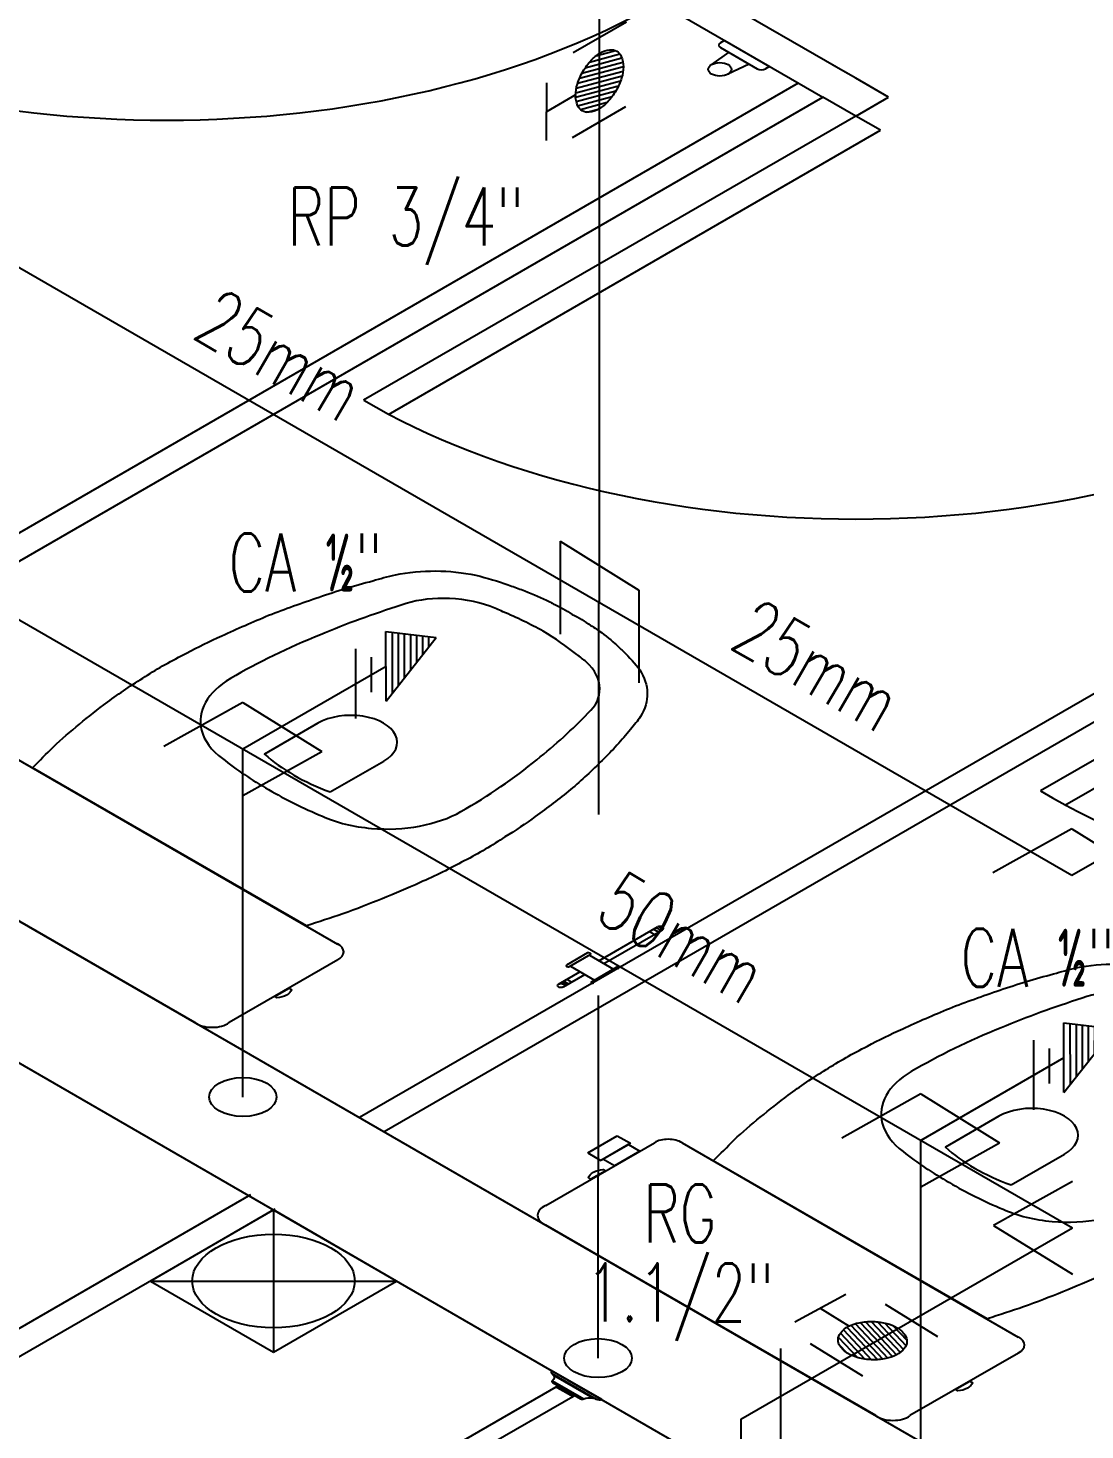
# Model space of a CAD drawing. Header units: millimetres. Extents: x 474.7 to 528.3, y 13.1 to 23.5.
# Drawn here: x 486.253 to 487.164, y 16.044 to 17.253 of the extents above; entities that cross this region are included whole.
import ezdxf

# ---------------------------------------------------------------- set-up
doc = ezdxf.new("R2010")
doc.units = ezdxf.units.MM
doc.header["$LTSCALE"] = 2.5
doc.linetypes.add('HIDDEN2', pattern=[0.1875, 0.125, -0.0625])
for name, color, linetype in [('AF-PVCH', 140, 'Continuous'), ('EIXO', 253, 'Continuous'), ('I-AGUA FRIA', 5, 'Continuous'), ('I-ARQ', 8, 'Continuous'), ('I-CONEXAO', 1, 'Continuous'), ('I-NORMO_INST', 4, 'Continuous')]:
    doc.layers.add(name, color=color, linetype=linetype)
doc.styles.add('25', font='ROMANS.SHX', dxfattribs={"width": 0.7, "height": 0.05})

# ---------------------------------------------------------------- blocks, each defined once
blk = doc.blocks.new('A$C79730085')
at = {"color": 8}
for p, q in [((-0.0072, 0.1603, 2.2483), (0.007, 0.1521, 2.2483)), ((-0.004, 0.1645, 2.2483), (0.0038, 0.16, 2.2483)), ((-0.0166, 0.1475, 2.2483), (0.0164, 0.1284, 2.2483)), ((-0.0135, 0.1518, 2.2483), (0.0133, 0.1363, 2.2483)), ((-0.0103, 0.156, 2.2483), (0.0101, 0.1442, 2.2483)), ((-0.0229, 0.139, 2.2483), (0.0227, 0.1127, 2.2483)), ((-0.0198, 0.1433, 2.2483), (0.0196, 0.1206, 2.2483))]:
    blk.add_line(p, q, dxfattribs=at)
at = {"layer": 'I-CONEXAO'}
for p, q in [((-0.0261, 0.1348, 2.2483), (-0.0001, 0.1698, 2.2483)), ((0.0259, 0.1048, 2.2483), (-0.0001, 0.1698, 2.2483)), ((0.0259, 0.1048, 2.2483), (-0.0261, 0.1348, 2.2483)), ((0.0128, 0.098), (-0.0132, 0.113)), ((0.0258, 0.0749), (-0.0262, 0.1049))]:
    blk.add_line(p, q, dxfattribs=at)
blk = doc.blocks.new('*U16')
blk.add_line((0.1234, 0.3712), (0, 0.3))
at = {"color": 8, "extrusion": (0, 0.816497, 0.57735)}
blk.add_circle((0, 0), 0.0291, dxfattribs=at)
at = {"layer": 'EIXO', "linetype": 'HIDDEN2'}
blk.add_line((0, 0, 2.2483), (0, 0.3, 2.2483), dxfattribs=at)
at = {"rotation": 300.0081952903947}
blk.add_blockref('A$C79730085', (0.0197, 0.3112, -2.2483), dxfattribs=at)
at = {"layer": 'I-NORMO_INST', "style": '25', "width": 0.7}
blk.add_text('CA ½"', height=0.05, dxfattribs=at).set_placement((0.0344, 0.4325, 2.2483))
blk = doc.blocks.new('*U23')
blk.add_line((0.1234, 0.3712), (0, 0.3))
at = {"color": 8, "extrusion": (0, 0.816497, 0.57735)}
blk.add_circle((0, 0), 0.0291, dxfattribs=at)
at = {"layer": 'EIXO', "linetype": 'HIDDEN2'}
blk.add_line((0, 0, 2.2483), (0, 0.3, 2.2483), dxfattribs=at)
at = {"rotation": 300.0081952903947}
blk.add_blockref('A$C79730085', (0.0197, 0.3112, -2.2483), dxfattribs=at)
at = {"layer": 'I-NORMO_INST', "style": '25', "width": 0.7}
blk.add_text('CA ½"', height=0.05, dxfattribs=at).set_placement((-0.0124, 0.4358, 2.2483))
blk = doc.blocks.new('*X9')
at = {"color": 0}
for p, q in [((6.7133, 15.0236), (6.7303, 15.0405)), ((6.714, 15.0296), (6.7214, 15.037)), ((6.7149, 15.0199), (6.7367, 15.0417)), ((6.7174, 15.0171), (6.7424, 15.042)), ((6.7204, 15.0147), (6.7475, 15.0418)), ((6.7238, 15.0128), (6.7521, 15.0412)), ((6.7275, 15.0113), (6.7565, 15.0402)), ((6.7317, 15.0102), (6.7604, 15.0388)), ((6.7363, 15.0094), (6.7639, 15.0371)), ((6.7412, 15.009), (6.7671, 15.0349)), ((6.7466, 15.0091), (6.7697, 15.0323)), ((6.7527, 15.0099), (6.7718, 15.029)), ((6.7602, 15.0121), (6.7724, 15.0243))]:
    blk.add_line(p, q, dxfattribs=at)
blk = doc.blocks.new('RG5')
at = {"layer": 'I-CONEXAO'}
for p, q in [((-0.0537, 0.0041), (-0.0078, 0.0306)), ((-0.0201, -0.0116), (-0.0458, -0.0264)), ((0.01, -0.0318), (0.0558, -0.0053)), ((-0.0242, -0.0389), (-0.0674, -0.014))]:
    blk.add_line(p, q, dxfattribs=at)
blk.add_lwpolyline([(-0.0297, 0, 0.161289), (-0.0278, -0.0057, 0.106183), (-0.021, -0.0117, 0.070456), (-0.0119, -0.0151, 0.056723), (0, -0.0165, 0.056723), (0.0119, -0.0151, 0.070456), (0.021, -0.0117, 0.106183), (0.0278, -0.0057, 0.161289), (0.0297, 0, 0.161289), (0.0278, 0.0057, 0.106183), (0.021, 0.0117, 0.070456), (0.0119, 0.0152, 0.056723), (0, 0.0165, 0.056723), (-0.0119, 0.0152, 0.070456), (-0.021, 0.0117, 0.106183), (-0.0278, 0.0057, 0.161289)], format="xyb", close=True, dxfattribs=at)
at = {"color": 8}
blk.add_blockref('*X9', (-6.7428, -15.0255), dxfattribs=at)

msp = doc.modelspace()

# ---------------------------------------------------------------- linework, layer by layer
at = {"color": 8, "extrusion": (0, 0.816497, 0.57735)}
msp.add_circle((-486.7441, -3.2673, 17.4155), 0.0291, dxfattribs=at)
at = {"layer": 'EIXO', "linetype": 'HIDDEN2'}
msp.add_line((486.7441, 16.1061, 9.6354), (486.7449, 16.7577, 11.639), dxfattribs=at)
at = {"layer": 'I-AGUA FRIA'}
for p, q in [((486.7453, 16.7575, 12.6007), (486.7452, 18.208, 12.6007)), ((485.2726, 17.6077, 14.849), (487.1525, 16.5224, 14.849)), ((485.2763, 17.3019, 14.849), (487.153, 16.2184, 14.849)), ((487.1525, 16.5224, 14.849), (487.2587, 16.5837, 14.849)), ((486.8673, 16.0535, 14.849), (487.153, 16.2184, 14.849)), ((486.8673, 16.0535, 14.849), (486.8673, 15.7654, 14.849))]:
    msp.add_line(p, q, dxfattribs=at)
at = {"layer": 'I-ARQ', "extrusion": (0, 0.816497, 0.57735)}
for p, q in [((486.9592, 17.2136, 7.5636), (486.8249, 17.2911, 7.4539)), ((486.7966, 17.2748, 7.477), (486.938, 17.1932, 7.5925)), ((486.8532, 17.2421, 7.5233), (486.8497, 17.2401, 7.5262)), ((486.8497, 17.236, 7.5319), (486.8814, 17.2177, 7.5578)), ((486.8532, 17.2421, 7.5233), (486.892, 17.2197, 7.5549)), ((486.8568, 17.2319, 7.5377), (486.842, 17.2213, 7.5527)), ((486.8745, 17.2217, 7.5522), (486.8561, 17.2131, 7.5643)), ((486.892, 17.2197, 7.5549), (486.8885, 17.2177, 7.5578)), ((486.9663, 17.2095, 7.5694), (486.9451, 17.2217, 7.5521)), ((486.9663, 17.2095, 7.5694), (486.9451, 17.2217, 7.5521)), ((485.9538, 16.6494, 8.3615), (486.9168, 17.2054, 7.5752)), ((486.9946, 17.1932, 7.5925), (486.9663, 17.2095, 7.5694)), ((485.975, 16.6372, 8.3788), (486.938, 17.1932, 7.5925)), ((486.9663, 17.1768, 7.6156), (486.938, 17.1932, 7.5925)), ((486.9663, 17.1768, 7.6156), (486.9946, 17.1932, 7.5925)), ((486.9663, 17.1768, 7.6156), (486.542, 16.9319, 7.962)), ((486.9875, 17.1646, 7.6329), (486.9663, 17.1768, 7.6156)), ((486.5633, 16.9196, 7.9793), (486.9875, 17.1646, 7.6329)), ((485.3824, 16.9809, 7.8927), (487.1325, 15.9705, 9.3217)), ((485.2763, 16.9196, 7.9793), (487.0264, 15.9092, 9.4083)), ((487.5002, 16.8686, 8.0515), (486.5385, 16.3134, 8.8367)), ((487.5214, 16.8564, 8.0688), (486.5597, 16.3011, 8.854)), ((487.5497, 16.84, 8.0919), (487.1254, 16.5951, 8.4383)), ((487.1466, 16.5828, 8.4556), (487.5709, 16.8278, 8.1092)), ((486.2296, 16.6305, 8.3882), (486.5195, 16.4631, 8.6249)), ((486.3966, 16.3953, 8.7209), (486.1121, 16.5596, 8.4885)), ((486.7448, 16.4487, 8.6454), (486.7954, 16.4778, 8.6042)), ((486.7491, 16.4462, 8.6489), (486.7996, 16.4754, 8.6076)), ((486.7925, 16.4713, 8.6134), (486.7883, 16.4737, 8.6099)), ((486.7961, 16.4733, 8.6105), (486.7919, 16.4758, 8.607)), ((486.7984, 16.4747, 8.6086), (486.7942, 16.4771, 8.6051)), ((486.8001, 16.4758, 8.6071), (486.796, 16.4781, 8.6037)), ((486.5197, 16.4494, 8.6444), (486.4261, 16.3953, 8.7209)), ((486.735, 16.4554, 8.6358), (486.7168, 16.4449, 8.6507)), ((486.7375, 16.454, 8.6379), (486.7193, 16.4434, 8.6528)), ((486.7366, 16.4534, 8.6386), (486.7574, 16.4414, 8.6556)), ((486.71, 16.4285, 8.6739), (486.7285, 16.4392, 8.6588)), ((486.7202, 16.444, 8.652), (486.741, 16.432, 8.669)), ((486.7598, 16.4428, 8.6537), (486.7386, 16.4306, 8.671)), ((486.717, 16.4277, 8.6751), (486.7127, 16.4301, 8.6716)), ((486.7142, 16.4261, 8.6773), (486.7327, 16.4368, 8.6622)), ((486.7185, 16.4285, 8.6739), (486.7142, 16.431, 8.6704)), ((486.7213, 16.4302, 8.6716), (486.7171, 16.4326, 8.6681)), ((486.699, 16.2377, 8.9437), (486.7927, 16.2918, 8.8672)), ((486.8165, 16.2917, 8.8674), (487.1064, 16.1243, 9.1041)), ((486.4444, 16.2468, 8.9309), (485.4814, 15.6908, 9.7172)), ((486.4656, 16.2345, 8.9482), (485.5026, 15.6786, 9.7345)), ((486.4643, 16.2338, 8.9493), (486.3582, 16.1725, 9.0359)), ((486.5703, 16.1725, 9.0359), (486.4643, 16.2338, 8.9493)), ((486.4643, 16.2338, 8.9493), (486.4643, 16.1113, 9.1225)), ((486.9835, 16.0565, 9.2001), (486.699, 16.2207, 8.9677)), ((486.3582, 16.1725, 9.0359), (486.4643, 16.1113, 9.1225)), ((486.3582, 16.1725, 9.0359), (486.5703, 16.1725, 9.0359)), ((486.4643, 16.1113, 9.1225), (486.5703, 16.1725, 9.0359)), ((487.1066, 16.1105, 9.1236), (487.013, 16.0565, 9.2001))]:
    msp.add_line(p, q, dxfattribs=at)
at = {"layer": 'I-ARQ', "linetype": 'ByBlock', "extrusion": (0, 0.816497, 0.57735)}
for p, q in [((486.7352, 16.2831, 8.8795), (486.7607, 16.2978, 8.8587)), ((486.7607, 16.2978, 8.8587), (486.772, 16.2913, 8.868)), ((486.7352, 16.2831, 8.8795), (486.7465, 16.2766, 8.8888)), ((486.772, 16.2913, 8.868), (486.7465, 16.2766, 8.8888))]:
    msp.add_line(p, q, dxfattribs=at)
at = {"layer": 'I-ARQ', "extrusion": (0, 0.816497, 0.57735), "elevation": 18.4217}
for points in [[(-486.2565, -2.7258, 0.003882), (-486.2745, -2.7573, -0.024258), (-486.3212, -2.8238, -0.02486), (-486.3537, -2.862, -0.033324), (-486.3894, -2.897, -0.02486), (-486.4198, -2.9231, -0.012268), (-486.4601, -2.9535, -0.015806), (-486.5036, -2.9807, -0.026699), (-486.5499, -3.0051, -0.021919), (-486.5694, -3.014, -0.174675), (-486.6387, -3.0133, -0.045452), (-486.6666, -2.9988, -0.022856), (-486.678, -2.9919, -0.041289), (-486.6997, -2.9759, -0.039166), (-486.704, -2.9721, -0.012899), (-486.7053, -2.9708, -0.04333), (-486.7218, -2.9549, -0.04333), (-486.7376, -2.9385, -0.052091), (-486.7427, -2.9328, -0.041289), (-486.7587, -2.9111, -0.022856), (-486.7656, -2.8998, -0.045452), (-486.7801, -2.8719, -0.174675), (-486.7808, -2.8026, -0.021919), (-486.772, -2.7831, -0.026699), (-486.7476, -2.7368, -0.015806), (-486.7204, -2.6933, -0.012268), (-486.69, -2.653, -0.02486), (-486.6638, -2.6226, -0.033324), (-486.6288, -2.5869, -0.02486), (-486.5906, -2.5544, -0.024258), (-486.5241, -2.5077, 0.003882), (-486.4927, -2.4897)], [(-486.5487, -2.6354, 0.234638), (-486.6259, -2.6604, 0.044666), (-486.6913, -2.7379, 0.031515), (-486.7354, -2.8076, 0.151063), (-486.7455, -2.844, 0.148094), (-486.7338, -2.8839, 0.031073), (-486.7257, -2.895, 0.035055), (-486.6967, -2.9298, 0.035055), (-486.6619, -2.9589, 0.031073), (-486.6507, -2.967, 0.148094), (-486.6108, -2.9786, 0.151063), (-486.5745, -2.9686, 0.031515), (-486.5047, -2.9245, 0.044666), (-486.4272, -2.8591, 0.234638), (-486.4022, -2.7819, 0.129345), (-486.4203, -2.7396, 0.041331), (-486.4601, -2.6933, 0.041331), (-486.5064, -2.6535, 0.129345)], [(-486.8434, -2.1389, 0.003882), (-486.8614, -2.1704, -0.024258), (-486.9081, -2.2369, -0.02486), (-486.9406, -2.2751, -0.033324), (-486.9763, -2.3101, -0.02486), (-487.0067, -2.3362, -0.012268), (-487.047, -2.3666, -0.015806), (-487.0905, -2.3939, -0.026699), (-487.1368, -2.4182, -0.021919), (-487.1563, -2.4271, -0.174675), (-487.2256, -2.4264, -0.045452), (-487.2535, -2.4119, -0.022856), (-487.2649, -2.405, -0.041289), (-487.2866, -2.389, -0.039166), (-487.2909, -2.3852, -0.012899), (-487.2922, -2.3839, -0.04333), (-487.3087, -2.368, -0.04333), (-487.3245, -2.3516, -0.052091), (-487.3296, -2.346, -0.041289), (-487.3456, -2.3242, -0.022856), (-487.3525, -2.3129, -0.045452), (-487.367, -2.285, -0.174675), (-487.3677, -2.2157, -0.021919), (-487.3589, -2.1962, -0.026699), (-487.3345, -2.1499, -0.015806), (-487.3073, -2.1064, -0.012268), (-487.2769, -2.0661, -0.02486), (-487.2507, -2.0357, -0.033324), (-487.2157, -2, -0.02486), (-487.1775, -1.9675, -0.024258), (-487.111, -1.9208, 0.003882), (-487.0796, -1.9028)], [(-487.1356, -2.0485, 0.234638), (-487.2128, -2.0735, 0.044666), (-487.2782, -2.151, 0.031515), (-487.3223, -2.2207, 0.151063), (-487.3323, -2.2571, 0.148094), (-487.3207, -2.297, 0.031073), (-487.3126, -2.3081, 0.035055), (-487.2836, -2.3429, 0.035055), (-487.2488, -2.372, 0.031073), (-487.2376, -2.3801, 0.148094), (-487.1977, -2.3917, 0.151063), (-487.1614, -2.3817, 0.031515), (-487.0916, -2.3376, 0.044666), (-487.0141, -2.2722, 0.234638), (-486.9891, -2.195, 0.129345), (-487.0072, -2.1527, 0.041331), (-487.047, -2.1064, 0.041331), (-487.0933, -2.0666, 0.129345)]]:
    msp.add_lwpolyline(points, format="xyb", close=True, dxfattribs=at)
at = {"layer": 'I-ARQ', "linetype": 'ByBlock', "extrusion": (0, 0.816497, 0.57735), "elevation": 18.4217}
for points in [[(-486.5132, -2.6898), (-486.5593, -2.7359, 1.002091), (-486.5026, -2.7923), (-486.4566, -2.7463, 0.054282), (-486.4818, -2.715, 0.054282), (-486.5132, -2.6898, -1.56536)], [(-487.1001, -2.1029), (-487.1462, -2.149, 1.002091), (-487.0895, -2.2054), (-487.0435, -2.1594, 0.054282), (-487.0687, -2.1281, 0.054282), (-487.1001, -2.1029, -1.56536)]]:
    msp.add_lwpolyline(points, format="xyb", dxfattribs=at)
for points in [[(-486.4651, -2.3843), (-486.4778, -2.397), (-486.4799, -2.395, -0.197763), (-486.4799, -2.3948, -0.161404), (-486.4756, -2.3864, -0.158802), (-486.4673, -2.3822, -0.197763), (-486.4671, -2.3823)], [(-486.736, -2.1134, -0.197763), (-486.7359, -2.1136, -0.15883), (-486.7401, -2.1219, -0.161377), (-486.7485, -2.1262, -0.197763), (-486.7487, -2.1261), (-486.7508, -2.1241), (-486.738, -2.1114)], [(-487.052, -1.7974), (-487.0647, -1.8101), (-487.0668, -1.8081, -0.197763), (-487.0668, -1.8079, -0.161404), (-487.0625, -1.7995, -0.158802), (-487.0542, -1.7953, -0.197763), (-487.054, -1.7954)]]:
    msp.add_lwpolyline(points, format="xyb", close=True, dxfattribs=at)
msp.add_lwpolyline([(-486.7483, -2.1414), (-486.7702, -2.1633), (-486.7801, -2.1534), (-486.7582, -2.1315)], close=True, dxfattribs=at)
at = {"layer": 'I-ARQ', "ltscale": 0.200747, "extrusion": (0, 0.816497, 0.57735), "elevation": 18.4217}
msp.add_lwpolyline([(-486.7426, -1.783, 0.164371), (-486.7474, -1.7824), (-486.7037, -1.8261, 0.164371), (-486.7042, -1.8213)], format="xyb", dxfattribs=at)
at = {"layer": 'I-ARQ', "extrusion": (0, 0.816497, 0.57735), "elevation": 18.4217}
msp.add_lwpolyline([(-486.7042, -1.8213), (-486.7426, -1.783), (-486.7395, -1.7844), (-486.7056, -1.8183)], close=True, dxfattribs=at)
for points in [[(-486.7056, -1.8183, -0.280777), (-486.7048, -1.8105)], [(-486.7048, -1.8105, 0.377188), (-486.7049, -1.8079), (-486.7291, -1.7837, 0.377188), (-486.7317, -1.7835)], [(-486.7317, -1.7835, -0.280777), (-486.7395, -1.7844)]]:
    msp.add_lwpolyline(points, format="xyb", dxfattribs=at)
for points in [[(-486.7097, -1.8031), (-486.628, -1.7213)], [(-486.7243, -1.7885), (-486.6426, -1.7067)]]:
    msp.add_lwpolyline(points, dxfattribs=at)
at = {"layer": 'I-ARQ', "ltscale": 0.352288, "extrusion": (0, 0.816497, 0.57735), "elevation": 18.4217}
msp.add_lwpolyline([(-486.7048, -1.8105), (-486.7317, -1.7835)], dxfattribs=at)
at = {"layer": 'I-ARQ', "ltscale": 0.025813, "extrusion": (0, 0.816497, 0.57735), "elevation": 18.4217}
msp.add_lwpolyline([(-486.7088, -1.8007), (-486.7068, -1.8002)], dxfattribs=at)
at = {"layer": 'I-ARQ', "ltscale": 0.242325, "extrusion": (0, 0.816497, 0.57735), "elevation": 18.4217}
msp.add_lwpolyline([(-486.7081, -1.8014), (-486.7227, -1.7868)], dxfattribs=at)
at = {"layer": 'I-ARQ', "ltscale": 0.029062, "extrusion": (0, 0.816497, 0.57735), "elevation": 18.4217}
for points in [[(-486.7104, -1.8023), (-486.7088, -1.8007)], [(-486.7236, -1.7892), (-486.722, -1.7875), (-486.7214, -1.7855)]]:
    msp.add_lwpolyline(points, dxfattribs=at)
at = {"layer": 'I-ARQ', "ltscale": 0.218093, "extrusion": (0, 0.816497, 0.57735), "elevation": 18.4217}
msp.add_lwpolyline([(-486.7088, -1.8007), (-486.7212, -1.7884)], dxfattribs=at)
at = {"layer": 'I-ARQ', "extrusion": (0, 0.816497, 0.57735)}
for centre, radius in [((-486.8491, -3.7688, 18.4217), 0.01), ((-486.7121, -2.4007, 18.4217), 0.003), ((-486.4643, -1.9595, 18.4217), 0.07)]:
    msp.add_circle(centre, radius, dxfattribs=at)
for centre, radius, start, end in [((-486.3723, -4.2929, 18.4217), 0.6, 45, 135), ((-486.8532, -3.8049, 18.4217), 0.005, 315, 45), ((-486.8849, -3.7732, 18.4217), 0.005, 45, 135), ((-486.9663, -3.693, 18.4217), 0.5958, 44.5965, 135.4035), ((-487.5497, -3.1038, 18.4217), 0.5917, 44.1906, 135.8094), ((-486.7975, -2.4861, 18.4217), 0.003, 135, 315), ((-486.5084, -2.4508, 18.4217), 0.0164, 133.7026, 227.174), ((-486.736, -2.4479, 18.4217), 0.00182, 148.2763, 301.7237), ((-486.7183, -2.4302, 18.4217), 0.00182, 328.2763, 121.7237), ((-486.7607, -2.4271, 18.4217), 0.00108, 117.7498, 332.2502), ((-486.7391, -2.4054, 18.4217), 0.00108, 297.7498, 152.2502), ((-486.4114, -2.3573, 18.4217), 0.019, 39.255, 140.745), ((-486.8045, -2.1547, 18.4217), 0.0164, 222.826, 316.2974), ((-486.711, -2.0576, 18.4217), 0.019, 309.255, 50.745), ((-487.0953, -1.8639, 18.4217), 0.0164, 133.7026, 227.174), ((-486.9983, -1.7704, 18.4217), 0.019, 39.255, 140.745)]:
    msp.add_arc(centre, radius, start, end, dxfattribs=at)
at = {"layer": 'I-CONEXAO'}
for p, q in [((486.4379, 16.6712, 14.849), (486.3699, 16.6333, 14.849)), ((486.4379, 16.5912, 14.849), (486.506, 16.6292, 14.849)), ((487.1525, 16.5624, 14.849), (487.0844, 16.5244, 14.849)), ((487.0223, 16.3338, 12.6007), (486.9542, 16.2958, 12.6007)), ((487.0223, 16.2538, 12.6007), (487.0903, 16.2917, 12.6007)), ((487.153, 16.2584, 14.849), (487.0849, 16.2205, 14.849))]:
    msp.add_line(p, q, dxfattribs=at)
for points, elevation in [([(486.7113, 16.8103), (486.7793, 16.7683)], 12.6007), ([(486.7113, 16.8103), (486.7113, 16.7303)], 12.6007), ([(486.7793, 16.7683), (486.7793, 16.6883)], 12.6007), ([(486.4379, 16.6712), (486.506, 16.6292)], 14.849), ([(487.1525, 16.5624), (487.2205, 16.5203)], 14.849), ([(487.0223, 16.3338), (487.0903, 16.2917)], 12.6007), ([(487.0849, 16.2205), (487.153, 16.1784)], 14.849), ([(486.9013, 16.1145), (486.9013, 16.0345)], 14.849)]:
    msp.add_lwpolyline(points, dxfattribs=dict(at, elevation=elevation))

# ---------------------------------------------------------------- block references
at = {"layer": 'AF-PVCH', "xscale": -1}
for p, rotation in [((486.7453, 17.2071, 12.6007), 239.9999999999995), ((486.9807, 16.1212), 178.269201437999)]:
    msp.add_blockref('RG5', p, dxfattribs=dict(at, rotation=rotation))
at = {"layer": 'I-AGUA FRIA'}
for name, p in [('*U23', (486.4379, 16.3312, 12.6007)), ('*U16', (487.0223, 15.9938, 12.6007))]:
    msp.add_blockref(name, p, dxfattribs=at)

# ---------------------------------------------------------------- texts
at = {"layer": 'I-NORMO_INST', "style": '25', "width": 0.7}
for s, p in [('RP 3/4"', (486.4764, 17.0653, 26.5321)), ('RG', (486.783, 16.2059)), ('1.1/2" ', (486.7338, 16.1378))]:
    msp.add_text(s, height=0.05, dxfattribs=at).set_placement(p)
for s, p in [('25mm', (486.3928, 16.9867, 12.6007)), ('25mm', (486.8559, 16.7193, 12.6007)), ('50mm', (486.7397, 16.4848, 12.6007))]:
    msp.add_text(s, height=0.05, rotation=330, dxfattribs=at).set_placement(p)

doc.saveas('drawing.dxf')
